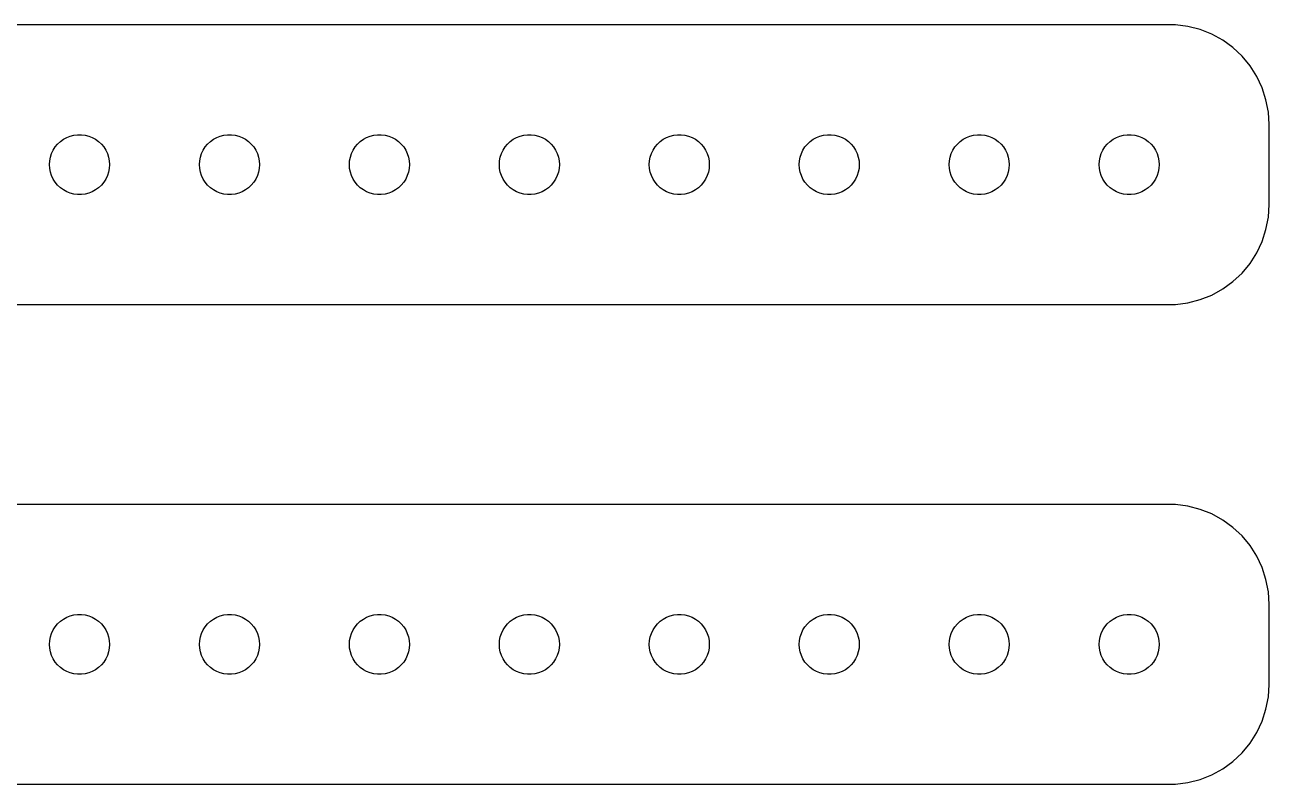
# Model space of a CAD drawing. Header units: metres. Extents: x -240 to 240, y 41 to 79.
# Drawn here: x 177.3 to 239.5, y 41 to 79 of the extents above; entities that cross this region are included whole.
import ezdxf

# ---------------------------------------------------------------- set-up
doc = ezdxf.new("R2010")
doc.units = ezdxf.units.M

msp = doc.modelspace()

# ---------------------------------------------------------------- linework, layer by layer
for p, q in [((234.814, 78.9901), (-234.814, 78.9901)), ((235.437, 78.9114), (234.814, 78.9901)), ((236.045, 78.7553), (235.437, 78.9114)), ((236.629, 78.5241), (236.045, 78.7553)), ((237.179, 78.2216), (236.629, 78.5241)), ((237.687, 77.8526), (237.179, 78.2216)), ((238.145, 77.4227), (237.687, 77.8526)), ((238.545, 76.9389), (238.145, 77.4227)), ((238.882, 76.4088), (238.545, 76.9389)), ((239.149, 75.8406), (238.882, 76.4088)), ((239.343, 75.2434), (239.149, 75.8406)), ((239.461, 74.6267), (239.343, 75.2434)), ((239.5, 74), (239.461, 74.6267)), ((179.536, 73.4266), (179.719, 73.4734)), ((179.719, 73.4734), (179.906, 73.497)), ((179.906, 73.497), (180.094, 73.497)), ((180.094, 73.497), (180.281, 73.4734)), ((180.281, 73.4734), (180.464, 73.4266)), ((187.036, 73.4266), (187.219, 73.4734)), ((187.219, 73.4734), (187.406, 73.497)), ((187.406, 73.497), (187.594, 73.497)), ((187.594, 73.497), (187.781, 73.4734)), ((187.781, 73.4734), (187.964, 73.4266)), ((194.536, 73.4266), (194.719, 73.4734)), ((194.719, 73.4734), (194.906, 73.497)), ((194.906, 73.497), (195.094, 73.497)), ((195.094, 73.497), (195.281, 73.4734)), ((195.281, 73.4734), (195.464, 73.4266)), ((202.036, 73.4266), (202.219, 73.4734)), ((202.219, 73.4734), (202.406, 73.497)), ((202.406, 73.497), (202.594, 73.497)), ((202.594, 73.497), (202.781, 73.4734)), ((202.781, 73.4734), (202.964, 73.4266)), ((209.536, 73.4266), (209.719, 73.4734)), ((209.719, 73.4734), (209.906, 73.497)), ((209.906, 73.497), (210.094, 73.497)), ((210.094, 73.497), (210.281, 73.4734)), ((210.281, 73.4734), (210.464, 73.4266)), ((217.036, 73.4266), (217.219, 73.4734)), ((217.219, 73.4734), (217.406, 73.497)), ((217.406, 73.497), (217.594, 73.497)), ((217.594, 73.497), (217.781, 73.4734)), ((217.781, 73.4734), (217.964, 73.4266)), ((224.536, 73.4266), (224.719, 73.4734)), ((224.719, 73.4734), (224.906, 73.497)), ((224.906, 73.497), (225.094, 73.497)), ((225.094, 73.497), (225.281, 73.4734)), ((225.281, 73.4734), (225.464, 73.4266)), ((232.036, 73.4266), (232.219, 73.4734)), ((232.219, 73.4734), (232.406, 73.497)), ((232.406, 73.497), (232.594, 73.497)), ((232.594, 73.497), (232.781, 73.4734)), ((232.781, 73.4734), (232.964, 73.4266)), ((239.5, 70), (239.5, 74)), ((178.686, 72.7226), (178.786, 72.8817)), ((178.786, 72.8817), (178.907, 73.0268)), ((178.907, 73.0268), (179.044, 73.1558)), ((179.044, 73.1558), (179.196, 73.2665)), ((179.196, 73.2665), (179.361, 73.3572)), ((179.361, 73.3572), (179.536, 73.4266)), ((180.464, 73.4266), (180.639, 73.3572)), ((180.639, 73.3572), (180.804, 73.2665)), ((180.804, 73.2665), (180.956, 73.1558)), ((180.956, 73.1558), (181.093, 73.0268)), ((181.093, 73.0268), (181.214, 72.8817)), ((181.214, 72.8817), (181.314, 72.7226)), ((186.186, 72.7226), (186.286, 72.8817)), ((186.286, 72.8817), (186.407, 73.0268)), ((186.407, 73.0268), (186.544, 73.1558)), ((186.544, 73.1558), (186.696, 73.2665)), ((186.696, 73.2665), (186.861, 73.3572)), ((186.861, 73.3572), (187.036, 73.4266)), ((187.964, 73.4266), (188.139, 73.3572)), ((188.139, 73.3572), (188.304, 73.2665)), ((188.304, 73.2665), (188.456, 73.1558)), ((188.456, 73.1558), (188.593, 73.0268)), ((188.593, 73.0268), (188.714, 72.8817)), ((188.714, 72.8817), (188.814, 72.7226)), ((193.686, 72.7226), (193.786, 72.8817)), ((193.786, 72.8817), (193.907, 73.0268)), ((193.907, 73.0268), (194.044, 73.1558)), ((194.044, 73.1558), (194.196, 73.2665)), ((194.196, 73.2665), (194.361, 73.3572)), ((194.361, 73.3572), (194.536, 73.4266)), ((195.464, 73.4266), (195.639, 73.3572)), ((195.639, 73.3572), (195.804, 73.2665)), ((195.804, 73.2665), (195.956, 73.1558)), ((195.956, 73.1558), (196.093, 73.0268)), ((196.093, 73.0268), (196.214, 72.8817)), ((196.214, 72.8817), (196.314, 72.7226)), ((201.186, 72.7226), (201.286, 72.8817)), ((201.286, 72.8817), (201.407, 73.0268)), ((201.407, 73.0268), (201.544, 73.1558)), ((201.544, 73.1558), (201.696, 73.2665)), ((201.696, 73.2665), (201.861, 73.3572)), ((201.861, 73.3572), (202.036, 73.4266)), ((202.964, 73.4266), (203.139, 73.3572)), ((203.139, 73.3572), (203.304, 73.2665)), ((203.304, 73.2665), (203.456, 73.1558)), ((203.456, 73.1558), (203.593, 73.0268)), ((203.593, 73.0268), (203.714, 72.8817)), ((203.714, 72.8817), (203.814, 72.7226)), ((208.686, 72.7226), (208.786, 72.8817)), ((208.786, 72.8817), (208.907, 73.0268)), ((208.907, 73.0268), (209.044, 73.1558)), ((209.044, 73.1558), (209.196, 73.2665)), ((209.196, 73.2665), (209.361, 73.3572)), ((209.361, 73.3572), (209.536, 73.4266)), ((210.464, 73.4266), (210.639, 73.3572)), ((210.639, 73.3572), (210.804, 73.2665)), ((210.804, 73.2665), (210.956, 73.1558)), ((210.956, 73.1558), (211.093, 73.0268)), ((211.093, 73.0268), (211.214, 72.8817)), ((211.214, 72.8817), (211.314, 72.7226)), ((216.186, 72.7226), (216.286, 72.8817)), ((216.286, 72.8817), (216.407, 73.0268)), ((216.407, 73.0268), (216.544, 73.1558)), ((216.544, 73.1558), (216.696, 73.2665)), ((216.696, 73.2665), (216.861, 73.3572)), ((216.861, 73.3572), (217.036, 73.4266)), ((217.964, 73.4266), (218.139, 73.3572)), ((218.139, 73.3572), (218.304, 73.2665)), ((218.304, 73.2665), (218.456, 73.1558)), ((218.456, 73.1558), (218.593, 73.0268)), ((218.593, 73.0268), (218.714, 72.8817)), ((218.714, 72.8817), (218.814, 72.7226)), ((223.686, 72.7226), (223.786, 72.8817)), ((223.786, 72.8817), (223.907, 73.0268)), ((223.907, 73.0268), (224.044, 73.1558)), ((224.044, 73.1558), (224.196, 73.2665)), ((224.196, 73.2665), (224.361, 73.3572)), ((224.361, 73.3572), (224.536, 73.4266)), ((225.464, 73.4266), (225.639, 73.3572)), ((225.639, 73.3572), (225.804, 73.2665)), ((225.804, 73.2665), (225.956, 73.1558)), ((225.956, 73.1558), (226.093, 73.0268)), ((226.093, 73.0268), (226.214, 72.8817)), ((226.214, 72.8817), (226.314, 72.7226)), ((231.186, 72.7226), (231.286, 72.8817)), ((231.286, 72.8817), (231.407, 73.0268)), ((231.407, 73.0268), (231.544, 73.1558)), ((231.544, 73.1558), (231.696, 73.2665)), ((231.696, 73.2665), (231.861, 73.3572)), ((231.861, 73.3572), (232.036, 73.4266)), ((232.964, 73.4266), (233.139, 73.3572)), ((233.139, 73.3572), (233.304, 73.2665)), ((233.304, 73.2665), (233.456, 73.1558)), ((233.456, 73.1558), (233.593, 73.0268)), ((233.593, 73.0268), (233.714, 72.8817)), ((233.714, 72.8817), (233.814, 72.7226)), ((178.512, 72.188), (178.547, 72.373)), ((178.547, 72.373), (178.605, 72.5522)), ((178.605, 72.5522), (178.686, 72.7226)), ((181.314, 72.7226), (181.395, 72.5522)), ((181.395, 72.5522), (181.453, 72.373)), ((181.453, 72.373), (181.488, 72.188)), ((186.012, 72.188), (186.047, 72.373)), ((186.047, 72.373), (186.105, 72.5522)), ((186.105, 72.5522), (186.186, 72.7226)), ((188.814, 72.7226), (188.895, 72.5522)), ((188.895, 72.5522), (188.953, 72.373)), ((188.953, 72.373), (188.988, 72.188)), ((193.512, 72.188), (193.547, 72.373)), ((193.547, 72.373), (193.605, 72.5522)), ((193.605, 72.5522), (193.686, 72.7226)), ((196.314, 72.7226), (196.395, 72.5522)), ((196.395, 72.5522), (196.453, 72.373)), ((196.453, 72.373), (196.488, 72.188)), ((201.012, 72.188), (201.047, 72.373)), ((201.047, 72.373), (201.105, 72.5522)), ((201.105, 72.5522), (201.186, 72.7226)), ((203.814, 72.7226), (203.895, 72.5522)), ((203.895, 72.5522), (203.953, 72.373)), ((203.953, 72.373), (203.988, 72.188)), ((208.512, 72.188), (208.547, 72.373)), ((208.547, 72.373), (208.605, 72.5522)), ((208.605, 72.5522), (208.686, 72.7226)), ((211.314, 72.7226), (211.395, 72.5522)), ((211.395, 72.5522), (211.453, 72.373)), ((211.453, 72.373), (211.488, 72.188)), ((216.012, 72.188), (216.047, 72.373)), ((216.047, 72.373), (216.105, 72.5522)), ((216.105, 72.5522), (216.186, 72.7226)), ((218.814, 72.7226), (218.895, 72.5522)), ((218.895, 72.5522), (218.953, 72.373)), ((218.953, 72.373), (218.988, 72.188)), ((223.512, 72.188), (223.547, 72.373)), ((223.547, 72.373), (223.605, 72.5522)), ((223.605, 72.5522), (223.686, 72.7226)), ((226.314, 72.7226), (226.395, 72.5522)), ((226.395, 72.5522), (226.453, 72.373)), ((226.453, 72.373), (226.488, 72.188)), ((231.012, 72.188), (231.047, 72.373)), ((231.047, 72.373), (231.105, 72.5522)), ((231.105, 72.5522), (231.186, 72.7226)), ((233.814, 72.7226), (233.895, 72.5522)), ((233.895, 72.5522), (233.953, 72.373)), ((233.953, 72.373), (233.988, 72.188)), ((178.5, 72), (178.512, 72.188)), ((178.512, 71.812), (178.5, 72)), ((178.547, 71.627), (178.512, 71.812)), ((178.605, 71.4478), (178.547, 71.627)), ((181.453, 71.627), (181.395, 71.4478)), ((181.488, 71.812), (181.453, 71.627)), ((181.488, 72.188), (181.5, 72)), ((181.5, 72), (181.488, 71.812)), ((186, 72), (186.012, 72.188)), ((186.012, 71.812), (186, 72)), ((186.047, 71.627), (186.012, 71.812)), ((186.105, 71.4478), (186.047, 71.627)), ((188.953, 71.627), (188.895, 71.4478)), ((188.988, 71.812), (188.953, 71.627)), ((188.988, 72.188), (189, 72)), ((189, 72), (188.988, 71.812)), ((193.5, 72), (193.512, 72.188)), ((193.512, 71.812), (193.5, 72)), ((193.547, 71.627), (193.512, 71.812)), ((193.605, 71.4478), (193.547, 71.627)), ((196.453, 71.627), (196.395, 71.4478)), ((196.488, 71.812), (196.453, 71.627)), ((196.488, 72.188), (196.5, 72)), ((196.5, 72), (196.488, 71.812)), ((201, 72), (201.012, 72.188)), ((201.012, 71.812), (201, 72)), ((201.047, 71.627), (201.012, 71.812)), ((201.105, 71.4478), (201.047, 71.627)), ((203.953, 71.627), (203.895, 71.4478)), ((203.988, 71.812), (203.953, 71.627)), ((203.988, 72.188), (204, 72)), ((204, 72), (203.988, 71.812)), ((208.5, 72), (208.512, 72.188)), ((208.512, 71.812), (208.5, 72)), ((208.547, 71.627), (208.512, 71.812)), ((208.605, 71.4478), (208.547, 71.627)), ((211.453, 71.627), (211.395, 71.4478)), ((211.488, 71.812), (211.453, 71.627)), ((211.488, 72.188), (211.5, 72)), ((211.5, 72), (211.488, 71.812)), ((216, 72), (216.012, 72.188)), ((216.012, 71.812), (216, 72)), ((216.047, 71.627), (216.012, 71.812)), ((216.105, 71.4478), (216.047, 71.627)), ((218.953, 71.627), (218.895, 71.4478)), ((218.988, 71.812), (218.953, 71.627)), ((218.988, 72.188), (219, 72)), ((219, 72), (218.988, 71.812)), ((223.5, 72), (223.512, 72.188)), ((223.512, 71.812), (223.5, 72)), ((223.547, 71.627), (223.512, 71.812)), ((223.605, 71.4478), (223.547, 71.627)), ((226.453, 71.627), (226.395, 71.4478)), ((226.488, 71.812), (226.453, 71.627)), ((226.488, 72.188), (226.5, 72)), ((226.5, 72), (226.488, 71.812)), ((231, 72), (231.012, 72.188)), ((231.012, 71.812), (231, 72)), ((231.047, 71.627), (231.012, 71.812)), ((231.105, 71.4478), (231.047, 71.627)), ((233.953, 71.627), (233.895, 71.4478)), ((233.988, 71.812), (233.953, 71.627)), ((233.988, 72.188), (234, 72)), ((234, 72), (233.988, 71.812)), ((178.686, 71.2774), (178.605, 71.4478)), ((178.786, 71.1183), (178.686, 71.2774)), ((178.907, 70.9732), (178.786, 71.1183)), ((179.044, 70.8442), (178.907, 70.9732)), ((181.093, 70.9732), (180.956, 70.8442)), ((181.214, 71.1183), (181.093, 70.9732)), ((181.314, 71.2774), (181.214, 71.1183)), ((181.395, 71.4478), (181.314, 71.2774)), ((186.186, 71.2774), (186.105, 71.4478)), ((186.286, 71.1183), (186.186, 71.2774)), ((186.407, 70.9732), (186.286, 71.1183)), ((186.544, 70.8442), (186.407, 70.9732)), ((188.593, 70.9732), (188.456, 70.8442)), ((188.714, 71.1183), (188.593, 70.9732)), ((188.814, 71.2774), (188.714, 71.1183)), ((188.895, 71.4478), (188.814, 71.2774)), ((193.686, 71.2774), (193.605, 71.4478)), ((193.786, 71.1183), (193.686, 71.2774)), ((193.907, 70.9732), (193.786, 71.1183)), ((194.044, 70.8442), (193.907, 70.9732)), ((196.093, 70.9732), (195.956, 70.8442)), ((196.214, 71.1183), (196.093, 70.9732)), ((196.314, 71.2774), (196.214, 71.1183)), ((196.395, 71.4478), (196.314, 71.2774)), ((201.186, 71.2774), (201.105, 71.4478)), ((201.286, 71.1183), (201.186, 71.2774)), ((201.407, 70.9732), (201.286, 71.1183)), ((201.544, 70.8442), (201.407, 70.9732)), ((203.593, 70.9732), (203.456, 70.8442)), ((203.714, 71.1183), (203.593, 70.9732)), ((203.814, 71.2774), (203.714, 71.1183)), ((203.895, 71.4478), (203.814, 71.2774)), ((208.686, 71.2774), (208.605, 71.4478)), ((208.786, 71.1183), (208.686, 71.2774)), ((208.907, 70.9732), (208.786, 71.1183)), ((209.044, 70.8442), (208.907, 70.9732)), ((211.093, 70.9732), (210.956, 70.8442)), ((211.214, 71.1183), (211.093, 70.9732)), ((211.314, 71.2774), (211.214, 71.1183)), ((211.395, 71.4478), (211.314, 71.2774)), ((216.186, 71.2774), (216.105, 71.4478)), ((216.286, 71.1183), (216.186, 71.2774)), ((216.407, 70.9732), (216.286, 71.1183)), ((216.544, 70.8442), (216.407, 70.9732)), ((218.593, 70.9732), (218.456, 70.8442)), ((218.714, 71.1183), (218.593, 70.9732)), ((218.814, 71.2774), (218.714, 71.1183)), ((218.895, 71.4478), (218.814, 71.2774)), ((223.686, 71.2774), (223.605, 71.4478)), ((223.786, 71.1183), (223.686, 71.2774)), ((223.907, 70.9732), (223.786, 71.1183)), ((224.044, 70.8442), (223.907, 70.9732)), ((226.093, 70.9732), (225.956, 70.8442)), ((226.214, 71.1183), (226.093, 70.9732)), ((226.314, 71.2774), (226.214, 71.1183)), ((226.395, 71.4478), (226.314, 71.2774)), ((231.186, 71.2774), (231.105, 71.4478)), ((231.286, 71.1183), (231.186, 71.2774)), ((231.407, 70.9732), (231.286, 71.1183)), ((231.544, 70.8442), (231.407, 70.9732)), ((233.593, 70.9732), (233.456, 70.8442)), ((233.714, 71.1183), (233.593, 70.9732)), ((233.814, 71.2774), (233.714, 71.1183)), ((233.895, 71.4478), (233.814, 71.2774)), ((179.196, 70.7335), (179.044, 70.8442)), ((179.361, 70.6428), (179.196, 70.7335)), ((179.536, 70.5734), (179.361, 70.6428)), ((179.719, 70.5266), (179.536, 70.5734)), ((179.906, 70.503), (179.719, 70.5266)), ((180.094, 70.503), (179.906, 70.503)), ((180.281, 70.5266), (180.094, 70.503)), ((180.464, 70.5734), (180.281, 70.5266)), ((180.639, 70.6428), (180.464, 70.5734)), ((180.804, 70.7335), (180.639, 70.6428)), ((180.956, 70.8442), (180.804, 70.7335)), ((186.696, 70.7335), (186.544, 70.8442)), ((186.861, 70.6428), (186.696, 70.7335)), ((187.036, 70.5734), (186.861, 70.6428)), ((187.219, 70.5266), (187.036, 70.5734)), ((187.406, 70.503), (187.219, 70.5266)), ((187.594, 70.503), (187.406, 70.503)), ((187.781, 70.5266), (187.594, 70.503)), ((187.964, 70.5734), (187.781, 70.5266)), ((188.139, 70.6428), (187.964, 70.5734)), ((188.304, 70.7335), (188.139, 70.6428)), ((188.456, 70.8442), (188.304, 70.7335)), ((194.196, 70.7335), (194.044, 70.8442)), ((194.361, 70.6428), (194.196, 70.7335)), ((194.536, 70.5734), (194.361, 70.6428)), ((194.719, 70.5266), (194.536, 70.5734)), ((194.906, 70.503), (194.719, 70.5266)), ((195.094, 70.503), (194.906, 70.503)), ((195.281, 70.5266), (195.094, 70.503)), ((195.464, 70.5734), (195.281, 70.5266)), ((195.639, 70.6428), (195.464, 70.5734)), ((195.804, 70.7335), (195.639, 70.6428)), ((195.956, 70.8442), (195.804, 70.7335)), ((201.696, 70.7335), (201.544, 70.8442)), ((201.861, 70.6428), (201.696, 70.7335)), ((202.036, 70.5734), (201.861, 70.6428)), ((202.219, 70.5266), (202.036, 70.5734)), ((202.406, 70.503), (202.219, 70.5266)), ((202.594, 70.503), (202.406, 70.503)), ((202.781, 70.5266), (202.594, 70.503)), ((202.964, 70.5734), (202.781, 70.5266)), ((203.139, 70.6428), (202.964, 70.5734)), ((203.304, 70.7335), (203.139, 70.6428)), ((203.456, 70.8442), (203.304, 70.7335)), ((209.196, 70.7335), (209.044, 70.8442)), ((209.361, 70.6428), (209.196, 70.7335)), ((209.536, 70.5734), (209.361, 70.6428)), ((209.719, 70.5266), (209.536, 70.5734)), ((209.906, 70.503), (209.719, 70.5266)), ((210.094, 70.503), (209.906, 70.503)), ((210.281, 70.5266), (210.094, 70.503)), ((210.464, 70.5734), (210.281, 70.5266)), ((210.639, 70.6428), (210.464, 70.5734)), ((210.804, 70.7335), (210.639, 70.6428)), ((210.956, 70.8442), (210.804, 70.7335)), ((216.696, 70.7335), (216.544, 70.8442)), ((216.861, 70.6428), (216.696, 70.7335)), ((217.036, 70.5734), (216.861, 70.6428)), ((217.219, 70.5266), (217.036, 70.5734)), ((217.406, 70.503), (217.219, 70.5266)), ((217.594, 70.503), (217.406, 70.503)), ((217.781, 70.5266), (217.594, 70.503)), ((217.964, 70.5734), (217.781, 70.5266)), ((218.139, 70.6428), (217.964, 70.5734)), ((218.304, 70.7335), (218.139, 70.6428)), ((218.456, 70.8442), (218.304, 70.7335)), ((224.196, 70.7335), (224.044, 70.8442)), ((224.361, 70.6428), (224.196, 70.7335)), ((224.536, 70.5734), (224.361, 70.6428)), ((224.719, 70.5266), (224.536, 70.5734)), ((224.906, 70.503), (224.719, 70.5266)), ((225.094, 70.503), (224.906, 70.503)), ((225.281, 70.5266), (225.094, 70.503)), ((225.464, 70.5734), (225.281, 70.5266)), ((225.639, 70.6428), (225.464, 70.5734)), ((225.804, 70.7335), (225.639, 70.6428)), ((225.956, 70.8442), (225.804, 70.7335)), ((231.696, 70.7335), (231.544, 70.8442)), ((231.861, 70.6428), (231.696, 70.7335)), ((232.036, 70.5734), (231.861, 70.6428)), ((232.219, 70.5266), (232.036, 70.5734)), ((232.406, 70.503), (232.219, 70.5266)), ((232.594, 70.503), (232.406, 70.503)), ((232.781, 70.5266), (232.594, 70.503)), ((232.964, 70.5734), (232.781, 70.5266)), ((233.139, 70.6428), (232.964, 70.5734)), ((233.304, 70.7335), (233.139, 70.6428)), ((233.456, 70.8442), (233.304, 70.7335)), ((239.461, 69.3733), (239.5, 70)), ((239.343, 68.7566), (239.461, 69.3733)), ((239.149, 68.1594), (239.343, 68.7566)), ((238.882, 67.5912), (239.149, 68.1594)), ((238.545, 67.0611), (238.882, 67.5912)), ((238.145, 66.5773), (238.545, 67.0611)), ((237.179, 65.7784), (237.687, 66.1474)), ((237.687, 66.1474), (238.145, 66.5773)), ((236.045, 65.2447), (236.629, 65.4759)), ((236.629, 65.4759), (237.179, 65.7784)), ((-234.814, 65.0099), (234.814, 65.0099)), ((234.814, 65.0099), (235.437, 65.0886)), ((235.437, 65.0886), (236.045, 65.2447)), ((234.814, 54.9901), (-234.814, 54.9901)), ((235.437, 54.9114), (234.814, 54.9901)), ((236.045, 54.7553), (235.437, 54.9114)), ((236.629, 54.5241), (236.045, 54.7553)), ((237.179, 54.2216), (236.629, 54.5241)), ((237.687, 53.8526), (237.179, 54.2216)), ((238.145, 53.4227), (237.687, 53.8526)), ((238.545, 52.9389), (238.145, 53.4227)), ((238.882, 52.4088), (238.545, 52.9389)), ((239.149, 51.8406), (238.882, 52.4088)), ((239.343, 51.2434), (239.149, 51.8406)), ((239.461, 50.6267), (239.343, 51.2434)), ((239.5, 50), (239.461, 50.6267)), ((239.5, 46), (239.5, 50)), ((179.044, 49.1558), (179.196, 49.2665)), ((179.196, 49.2665), (179.361, 49.3572)), ((179.361, 49.3572), (179.536, 49.4266)), ((179.536, 49.4266), (179.719, 49.4734)), ((179.719, 49.4734), (179.906, 49.497)), ((179.906, 49.497), (180.094, 49.497)), ((180.094, 49.497), (180.281, 49.4734)), ((180.281, 49.4734), (180.464, 49.4266)), ((180.464, 49.4266), (180.639, 49.3572)), ((180.639, 49.3572), (180.804, 49.2665)), ((180.804, 49.2665), (180.956, 49.1558)), ((186.544, 49.1558), (186.696, 49.2665)), ((186.696, 49.2665), (186.861, 49.3572)), ((186.861, 49.3572), (187.036, 49.4266)), ((187.036, 49.4266), (187.219, 49.4734)), ((187.219, 49.4734), (187.406, 49.497)), ((187.406, 49.497), (187.594, 49.497)), ((187.594, 49.497), (187.781, 49.4734)), ((187.781, 49.4734), (187.964, 49.4266)), ((187.964, 49.4266), (188.139, 49.3572)), ((188.139, 49.3572), (188.304, 49.2665)), ((188.304, 49.2665), (188.456, 49.1558)), ((194.044, 49.1558), (194.196, 49.2665)), ((194.196, 49.2665), (194.361, 49.3572)), ((194.361, 49.3572), (194.536, 49.4266)), ((194.536, 49.4266), (194.719, 49.4734)), ((194.719, 49.4734), (194.906, 49.497)), ((194.906, 49.497), (195.094, 49.497)), ((195.094, 49.497), (195.281, 49.4734)), ((195.281, 49.4734), (195.464, 49.4266)), ((195.464, 49.4266), (195.639, 49.3572)), ((195.639, 49.3572), (195.804, 49.2665)), ((195.804, 49.2665), (195.956, 49.1558)), ((201.544, 49.1558), (201.696, 49.2665)), ((201.696, 49.2665), (201.861, 49.3572)), ((201.861, 49.3572), (202.036, 49.4266)), ((202.036, 49.4266), (202.219, 49.4734)), ((202.219, 49.4734), (202.406, 49.497)), ((202.406, 49.497), (202.594, 49.497)), ((202.594, 49.497), (202.781, 49.4734)), ((202.781, 49.4734), (202.964, 49.4266)), ((202.964, 49.4266), (203.139, 49.3572)), ((203.139, 49.3572), (203.304, 49.2665)), ((203.304, 49.2665), (203.456, 49.1558)), ((209.044, 49.1558), (209.196, 49.2665)), ((209.196, 49.2665), (209.361, 49.3572)), ((209.361, 49.3572), (209.536, 49.4266)), ((209.536, 49.4266), (209.719, 49.4734)), ((209.719, 49.4734), (209.906, 49.497)), ((209.906, 49.497), (210.094, 49.497)), ((210.094, 49.497), (210.281, 49.4734)), ((210.281, 49.4734), (210.464, 49.4266)), ((210.464, 49.4266), (210.639, 49.3572)), ((210.639, 49.3572), (210.804, 49.2665)), ((210.804, 49.2665), (210.956, 49.1558)), ((216.544, 49.1558), (216.696, 49.2665)), ((216.696, 49.2665), (216.861, 49.3572)), ((216.861, 49.3572), (217.036, 49.4266)), ((217.036, 49.4266), (217.219, 49.4734)), ((217.219, 49.4734), (217.406, 49.497)), ((217.406, 49.497), (217.594, 49.497)), ((217.594, 49.497), (217.781, 49.4734)), ((217.781, 49.4734), (217.964, 49.4266)), ((217.964, 49.4266), (218.139, 49.3572)), ((218.139, 49.3572), (218.304, 49.2665)), ((218.304, 49.2665), (218.456, 49.1558)), ((224.044, 49.1558), (224.196, 49.2665)), ((224.196, 49.2665), (224.361, 49.3572)), ((224.361, 49.3572), (224.536, 49.4266)), ((224.536, 49.4266), (224.719, 49.4734)), ((224.719, 49.4734), (224.906, 49.497)), ((224.906, 49.497), (225.094, 49.497)), ((225.094, 49.497), (225.281, 49.4734)), ((225.281, 49.4734), (225.464, 49.4266)), ((225.464, 49.4266), (225.639, 49.3572)), ((225.639, 49.3572), (225.804, 49.2665)), ((225.804, 49.2665), (225.956, 49.1558)), ((231.544, 49.1558), (231.696, 49.2665)), ((231.696, 49.2665), (231.861, 49.3572)), ((231.861, 49.3572), (232.036, 49.4266)), ((232.036, 49.4266), (232.219, 49.4734)), ((232.219, 49.4734), (232.406, 49.497)), ((232.406, 49.497), (232.594, 49.497)), ((232.594, 49.497), (232.781, 49.4734)), ((232.781, 49.4734), (232.964, 49.4266)), ((232.964, 49.4266), (233.139, 49.3572)), ((233.139, 49.3572), (233.304, 49.2665)), ((233.304, 49.2665), (233.456, 49.1558)), ((178.547, 48.373), (178.605, 48.5522)), ((178.605, 48.5522), (178.686, 48.7226)), ((178.686, 48.7226), (178.786, 48.8817)), ((178.786, 48.8817), (178.907, 49.0268)), ((178.907, 49.0268), (179.044, 49.1558)), ((180.956, 49.1558), (181.093, 49.0268)), ((181.093, 49.0268), (181.214, 48.8817)), ((181.214, 48.8817), (181.314, 48.7226)), ((181.314, 48.7226), (181.395, 48.5522)), ((181.395, 48.5522), (181.453, 48.373)), ((186.047, 48.373), (186.105, 48.5522)), ((186.105, 48.5522), (186.186, 48.7226)), ((186.186, 48.7226), (186.286, 48.8817)), ((186.286, 48.8817), (186.407, 49.0268)), ((186.407, 49.0268), (186.544, 49.1558)), ((188.456, 49.1558), (188.593, 49.0268)), ((188.593, 49.0268), (188.714, 48.8817)), ((188.714, 48.8817), (188.814, 48.7226)), ((188.814, 48.7226), (188.895, 48.5522)), ((188.895, 48.5522), (188.953, 48.373)), ((193.547, 48.373), (193.605, 48.5522)), ((193.605, 48.5522), (193.686, 48.7226)), ((193.686, 48.7226), (193.786, 48.8817)), ((193.786, 48.8817), (193.907, 49.0268)), ((193.907, 49.0268), (194.044, 49.1558)), ((195.956, 49.1558), (196.093, 49.0268)), ((196.093, 49.0268), (196.214, 48.8817)), ((196.214, 48.8817), (196.314, 48.7226)), ((196.314, 48.7226), (196.395, 48.5522)), ((196.395, 48.5522), (196.453, 48.373)), ((201.047, 48.373), (201.105, 48.5522)), ((201.105, 48.5522), (201.186, 48.7226)), ((201.186, 48.7226), (201.286, 48.8817)), ((201.286, 48.8817), (201.407, 49.0268)), ((201.407, 49.0268), (201.544, 49.1558)), ((203.456, 49.1558), (203.593, 49.0268)), ((203.593, 49.0268), (203.714, 48.8817)), ((203.714, 48.8817), (203.814, 48.7226)), ((203.814, 48.7226), (203.895, 48.5522)), ((203.895, 48.5522), (203.953, 48.373)), ((208.547, 48.373), (208.605, 48.5522)), ((208.605, 48.5522), (208.686, 48.7226)), ((208.686, 48.7226), (208.786, 48.8817)), ((208.786, 48.8817), (208.907, 49.0268)), ((208.907, 49.0268), (209.044, 49.1558)), ((210.956, 49.1558), (211.093, 49.0268)), ((211.093, 49.0268), (211.214, 48.8817)), ((211.214, 48.8817), (211.314, 48.7226)), ((211.314, 48.7226), (211.395, 48.5522)), ((211.395, 48.5522), (211.453, 48.373)), ((216.047, 48.373), (216.105, 48.5522)), ((216.105, 48.5522), (216.186, 48.7226)), ((216.186, 48.7226), (216.286, 48.8817)), ((216.286, 48.8817), (216.407, 49.0268)), ((216.407, 49.0268), (216.544, 49.1558)), ((218.456, 49.1558), (218.593, 49.0268)), ((218.593, 49.0268), (218.714, 48.8817)), ((218.714, 48.8817), (218.814, 48.7226)), ((218.814, 48.7226), (218.895, 48.5522)), ((218.895, 48.5522), (218.953, 48.373)), ((223.547, 48.373), (223.605, 48.5522)), ((223.605, 48.5522), (223.686, 48.7226)), ((223.686, 48.7226), (223.786, 48.8817)), ((223.786, 48.8817), (223.907, 49.0268)), ((223.907, 49.0268), (224.044, 49.1558)), ((225.956, 49.1558), (226.093, 49.0268)), ((226.093, 49.0268), (226.214, 48.8817)), ((226.214, 48.8817), (226.314, 48.7226)), ((226.314, 48.7226), (226.395, 48.5522)), ((226.395, 48.5522), (226.453, 48.373)), ((231.047, 48.373), (231.105, 48.5522)), ((231.105, 48.5522), (231.186, 48.7226)), ((231.186, 48.7226), (231.286, 48.8817)), ((231.286, 48.8817), (231.407, 49.0268)), ((231.407, 49.0268), (231.544, 49.1558)), ((233.456, 49.1558), (233.593, 49.0268)), ((233.593, 49.0268), (233.714, 48.8817)), ((233.714, 48.8817), (233.814, 48.7226)), ((233.814, 48.7226), (233.895, 48.5522)), ((233.895, 48.5522), (233.953, 48.373)), ((178.5, 48), (178.512, 48.188)), ((178.512, 47.812), (178.5, 48)), ((178.512, 48.188), (178.547, 48.373)), ((181.453, 48.373), (181.488, 48.188)), ((181.488, 48.188), (181.5, 48)), ((181.5, 48), (181.488, 47.812)), ((186, 48), (186.012, 48.188)), ((186.012, 47.812), (186, 48)), ((186.012, 48.188), (186.047, 48.373)), ((188.953, 48.373), (188.988, 48.188)), ((188.988, 48.188), (189, 48)), ((189, 48), (188.988, 47.812)), ((193.5, 48), (193.512, 48.188)), ((193.512, 47.812), (193.5, 48)), ((193.512, 48.188), (193.547, 48.373)), ((196.453, 48.373), (196.488, 48.188)), ((196.488, 48.188), (196.5, 48)), ((196.5, 48), (196.488, 47.812)), ((201, 48), (201.012, 48.188)), ((201.012, 47.812), (201, 48)), ((201.012, 48.188), (201.047, 48.373)), ((203.953, 48.373), (203.988, 48.188)), ((203.988, 48.188), (204, 48)), ((204, 48), (203.988, 47.812)), ((208.5, 48), (208.512, 48.188)), ((208.512, 47.812), (208.5, 48)), ((208.512, 48.188), (208.547, 48.373)), ((211.453, 48.373), (211.488, 48.188)), ((211.488, 48.188), (211.5, 48)), ((211.5, 48), (211.488, 47.812)), ((216, 48), (216.012, 48.188)), ((216.012, 47.812), (216, 48)), ((216.012, 48.188), (216.047, 48.373)), ((218.953, 48.373), (218.988, 48.188)), ((218.988, 48.188), (219, 48)), ((219, 48), (218.988, 47.812)), ((223.5, 48), (223.512, 48.188)), ((223.512, 47.812), (223.5, 48)), ((223.512, 48.188), (223.547, 48.373)), ((226.453, 48.373), (226.488, 48.188)), ((226.488, 48.188), (226.5, 48)), ((226.5, 48), (226.488, 47.812)), ((231, 48), (231.012, 48.188)), ((231.012, 47.812), (231, 48)), ((231.012, 48.188), (231.047, 48.373)), ((233.953, 48.373), (233.988, 48.188)), ((233.988, 48.188), (234, 48)), ((234, 48), (233.988, 47.812)), ((178.547, 47.627), (178.512, 47.812)), ((178.605, 47.4478), (178.547, 47.627)), ((178.686, 47.2774), (178.605, 47.4478)), ((181.395, 47.4478), (181.314, 47.2774)), ((181.453, 47.627), (181.395, 47.4478)), ((181.488, 47.812), (181.453, 47.627)), ((186.047, 47.627), (186.012, 47.812)), ((186.105, 47.4478), (186.047, 47.627)), ((186.186, 47.2774), (186.105, 47.4478)), ((188.895, 47.4478), (188.814, 47.2774)), ((188.953, 47.627), (188.895, 47.4478)), ((188.988, 47.812), (188.953, 47.627)), ((193.547, 47.627), (193.512, 47.812)), ((193.605, 47.4478), (193.547, 47.627)), ((193.686, 47.2774), (193.605, 47.4478)), ((196.395, 47.4478), (196.314, 47.2774)), ((196.453, 47.627), (196.395, 47.4478)), ((196.488, 47.812), (196.453, 47.627)), ((201.047, 47.627), (201.012, 47.812)), ((201.105, 47.4478), (201.047, 47.627)), ((201.186, 47.2774), (201.105, 47.4478)), ((203.895, 47.4478), (203.814, 47.2774)), ((203.953, 47.627), (203.895, 47.4478)), ((203.988, 47.812), (203.953, 47.627)), ((208.547, 47.627), (208.512, 47.812)), ((208.605, 47.4478), (208.547, 47.627)), ((208.686, 47.2774), (208.605, 47.4478)), ((211.395, 47.4478), (211.314, 47.2774)), ((211.453, 47.627), (211.395, 47.4478)), ((211.488, 47.812), (211.453, 47.627)), ((216.047, 47.627), (216.012, 47.812)), ((216.105, 47.4478), (216.047, 47.627)), ((216.186, 47.2774), (216.105, 47.4478)), ((218.895, 47.4478), (218.814, 47.2774)), ((218.953, 47.627), (218.895, 47.4478)), ((218.988, 47.812), (218.953, 47.627)), ((223.547, 47.627), (223.512, 47.812)), ((223.605, 47.4478), (223.547, 47.627)), ((223.686, 47.2774), (223.605, 47.4478)), ((226.395, 47.4478), (226.314, 47.2774)), ((226.453, 47.627), (226.395, 47.4478)), ((226.488, 47.812), (226.453, 47.627)), ((231.047, 47.627), (231.012, 47.812)), ((231.105, 47.4478), (231.047, 47.627)), ((231.186, 47.2774), (231.105, 47.4478)), ((233.895, 47.4478), (233.814, 47.2774)), ((233.953, 47.627), (233.895, 47.4478)), ((233.988, 47.812), (233.953, 47.627)), ((178.786, 47.1183), (178.686, 47.2774)), ((178.907, 46.9732), (178.786, 47.1183)), ((179.044, 46.8442), (178.907, 46.9732)), ((179.196, 46.7335), (179.044, 46.8442)), ((179.361, 46.6428), (179.196, 46.7335)), ((180.804, 46.7335), (180.639, 46.6428)), ((180.956, 46.8442), (180.804, 46.7335)), ((181.093, 46.9732), (180.956, 46.8442)), ((181.214, 47.1183), (181.093, 46.9732)), ((181.314, 47.2774), (181.214, 47.1183)), ((186.286, 47.1183), (186.186, 47.2774)), ((186.407, 46.9732), (186.286, 47.1183)), ((186.544, 46.8442), (186.407, 46.9732)), ((186.696, 46.7335), (186.544, 46.8442)), ((186.861, 46.6428), (186.696, 46.7335)), ((188.304, 46.7335), (188.139, 46.6428)), ((188.456, 46.8442), (188.304, 46.7335)), ((188.593, 46.9732), (188.456, 46.8442)), ((188.714, 47.1183), (188.593, 46.9732)), ((188.814, 47.2774), (188.714, 47.1183)), ((193.786, 47.1183), (193.686, 47.2774)), ((193.907, 46.9732), (193.786, 47.1183)), ((194.044, 46.8442), (193.907, 46.9732)), ((194.196, 46.7335), (194.044, 46.8442)), ((194.361, 46.6428), (194.196, 46.7335)), ((195.804, 46.7335), (195.639, 46.6428)), ((195.956, 46.8442), (195.804, 46.7335)), ((196.093, 46.9732), (195.956, 46.8442)), ((196.214, 47.1183), (196.093, 46.9732)), ((196.314, 47.2774), (196.214, 47.1183)), ((201.286, 47.1183), (201.186, 47.2774)), ((201.407, 46.9732), (201.286, 47.1183)), ((201.544, 46.8442), (201.407, 46.9732)), ((201.696, 46.7335), (201.544, 46.8442)), ((201.861, 46.6428), (201.696, 46.7335)), ((203.304, 46.7335), (203.139, 46.6428)), ((203.456, 46.8442), (203.304, 46.7335)), ((203.593, 46.9732), (203.456, 46.8442)), ((203.714, 47.1183), (203.593, 46.9732)), ((203.814, 47.2774), (203.714, 47.1183)), ((208.786, 47.1183), (208.686, 47.2774)), ((208.907, 46.9732), (208.786, 47.1183)), ((209.044, 46.8442), (208.907, 46.9732)), ((209.196, 46.7335), (209.044, 46.8442)), ((209.361, 46.6428), (209.196, 46.7335)), ((210.804, 46.7335), (210.639, 46.6428)), ((210.956, 46.8442), (210.804, 46.7335)), ((211.093, 46.9732), (210.956, 46.8442)), ((211.214, 47.1183), (211.093, 46.9732)), ((211.314, 47.2774), (211.214, 47.1183)), ((216.286, 47.1183), (216.186, 47.2774)), ((216.407, 46.9732), (216.286, 47.1183)), ((216.544, 46.8442), (216.407, 46.9732)), ((216.696, 46.7335), (216.544, 46.8442)), ((216.861, 46.6428), (216.696, 46.7335)), ((218.304, 46.7335), (218.139, 46.6428)), ((218.456, 46.8442), (218.304, 46.7335)), ((218.593, 46.9732), (218.456, 46.8442)), ((218.714, 47.1183), (218.593, 46.9732)), ((218.814, 47.2774), (218.714, 47.1183)), ((223.786, 47.1183), (223.686, 47.2774)), ((223.907, 46.9732), (223.786, 47.1183)), ((224.044, 46.8442), (223.907, 46.9732)), ((224.196, 46.7335), (224.044, 46.8442)), ((224.361, 46.6428), (224.196, 46.7335)), ((225.804, 46.7335), (225.639, 46.6428)), ((225.956, 46.8442), (225.804, 46.7335)), ((226.093, 46.9732), (225.956, 46.8442)), ((226.214, 47.1183), (226.093, 46.9732)), ((226.314, 47.2774), (226.214, 47.1183)), ((231.286, 47.1183), (231.186, 47.2774)), ((231.407, 46.9732), (231.286, 47.1183)), ((231.544, 46.8442), (231.407, 46.9732)), ((231.696, 46.7335), (231.544, 46.8442)), ((231.861, 46.6428), (231.696, 46.7335)), ((233.304, 46.7335), (233.139, 46.6428)), ((233.456, 46.8442), (233.304, 46.7335)), ((233.593, 46.9732), (233.456, 46.8442)), ((233.714, 47.1183), (233.593, 46.9732)), ((233.814, 47.2774), (233.714, 47.1183)), ((179.536, 46.5734), (179.361, 46.6428)), ((179.719, 46.5266), (179.536, 46.5734)), ((179.906, 46.503), (179.719, 46.5266)), ((180.094, 46.503), (179.906, 46.503)), ((180.281, 46.5266), (180.094, 46.503)), ((180.464, 46.5734), (180.281, 46.5266)), ((180.639, 46.6428), (180.464, 46.5734)), ((187.036, 46.5734), (186.861, 46.6428)), ((187.219, 46.5266), (187.036, 46.5734)), ((187.406, 46.503), (187.219, 46.5266)), ((187.594, 46.503), (187.406, 46.503)), ((187.781, 46.5266), (187.594, 46.503)), ((187.964, 46.5734), (187.781, 46.5266)), ((188.139, 46.6428), (187.964, 46.5734)), ((194.536, 46.5734), (194.361, 46.6428)), ((194.719, 46.5266), (194.536, 46.5734)), ((194.906, 46.503), (194.719, 46.5266)), ((195.094, 46.503), (194.906, 46.503)), ((195.281, 46.5266), (195.094, 46.503)), ((195.464, 46.5734), (195.281, 46.5266)), ((195.639, 46.6428), (195.464, 46.5734)), ((202.036, 46.5734), (201.861, 46.6428)), ((202.219, 46.5266), (202.036, 46.5734)), ((202.406, 46.503), (202.219, 46.5266)), ((202.594, 46.503), (202.406, 46.503)), ((202.781, 46.5266), (202.594, 46.503)), ((202.964, 46.5734), (202.781, 46.5266)), ((203.139, 46.6428), (202.964, 46.5734)), ((209.536, 46.5734), (209.361, 46.6428)), ((209.719, 46.5266), (209.536, 46.5734)), ((209.906, 46.503), (209.719, 46.5266)), ((210.094, 46.503), (209.906, 46.503)), ((210.281, 46.5266), (210.094, 46.503)), ((210.464, 46.5734), (210.281, 46.5266)), ((210.639, 46.6428), (210.464, 46.5734)), ((217.036, 46.5734), (216.861, 46.6428)), ((217.219, 46.5266), (217.036, 46.5734)), ((217.406, 46.503), (217.219, 46.5266)), ((217.594, 46.503), (217.406, 46.503)), ((217.781, 46.5266), (217.594, 46.503)), ((217.964, 46.5734), (217.781, 46.5266)), ((218.139, 46.6428), (217.964, 46.5734)), ((224.536, 46.5734), (224.361, 46.6428)), ((224.719, 46.5266), (224.536, 46.5734)), ((224.906, 46.503), (224.719, 46.5266)), ((225.094, 46.503), (224.906, 46.503)), ((225.281, 46.5266), (225.094, 46.503)), ((225.464, 46.5734), (225.281, 46.5266)), ((225.639, 46.6428), (225.464, 46.5734)), ((232.036, 46.5734), (231.861, 46.6428)), ((232.219, 46.5266), (232.036, 46.5734)), ((232.406, 46.503), (232.219, 46.5266)), ((232.594, 46.503), (232.406, 46.503)), ((232.781, 46.5266), (232.594, 46.503)), ((232.964, 46.5734), (232.781, 46.5266)), ((233.139, 46.6428), (232.964, 46.5734)), ((239.461, 45.3733), (239.5, 46)), ((239.343, 44.7566), (239.461, 45.3733)), ((239.149, 44.1594), (239.343, 44.7566)), ((238.545, 43.0611), (238.882, 43.5912)), ((238.882, 43.5912), (239.149, 44.1594)), ((238.145, 42.5773), (238.545, 43.0611)), ((237.687, 42.1474), (238.145, 42.5773)), ((236.629, 41.4759), (237.179, 41.7784)), ((237.179, 41.7784), (237.687, 42.1474)), ((234.814, 41.0099), (235.437, 41.0886)), ((235.437, 41.0886), (236.045, 41.2447)), ((236.045, 41.2447), (236.629, 41.4759)), ((-234.814, 41.0099), (234.814, 41.0099))]:
    msp.add_line(p, q)

doc.saveas('drawing.dxf')
